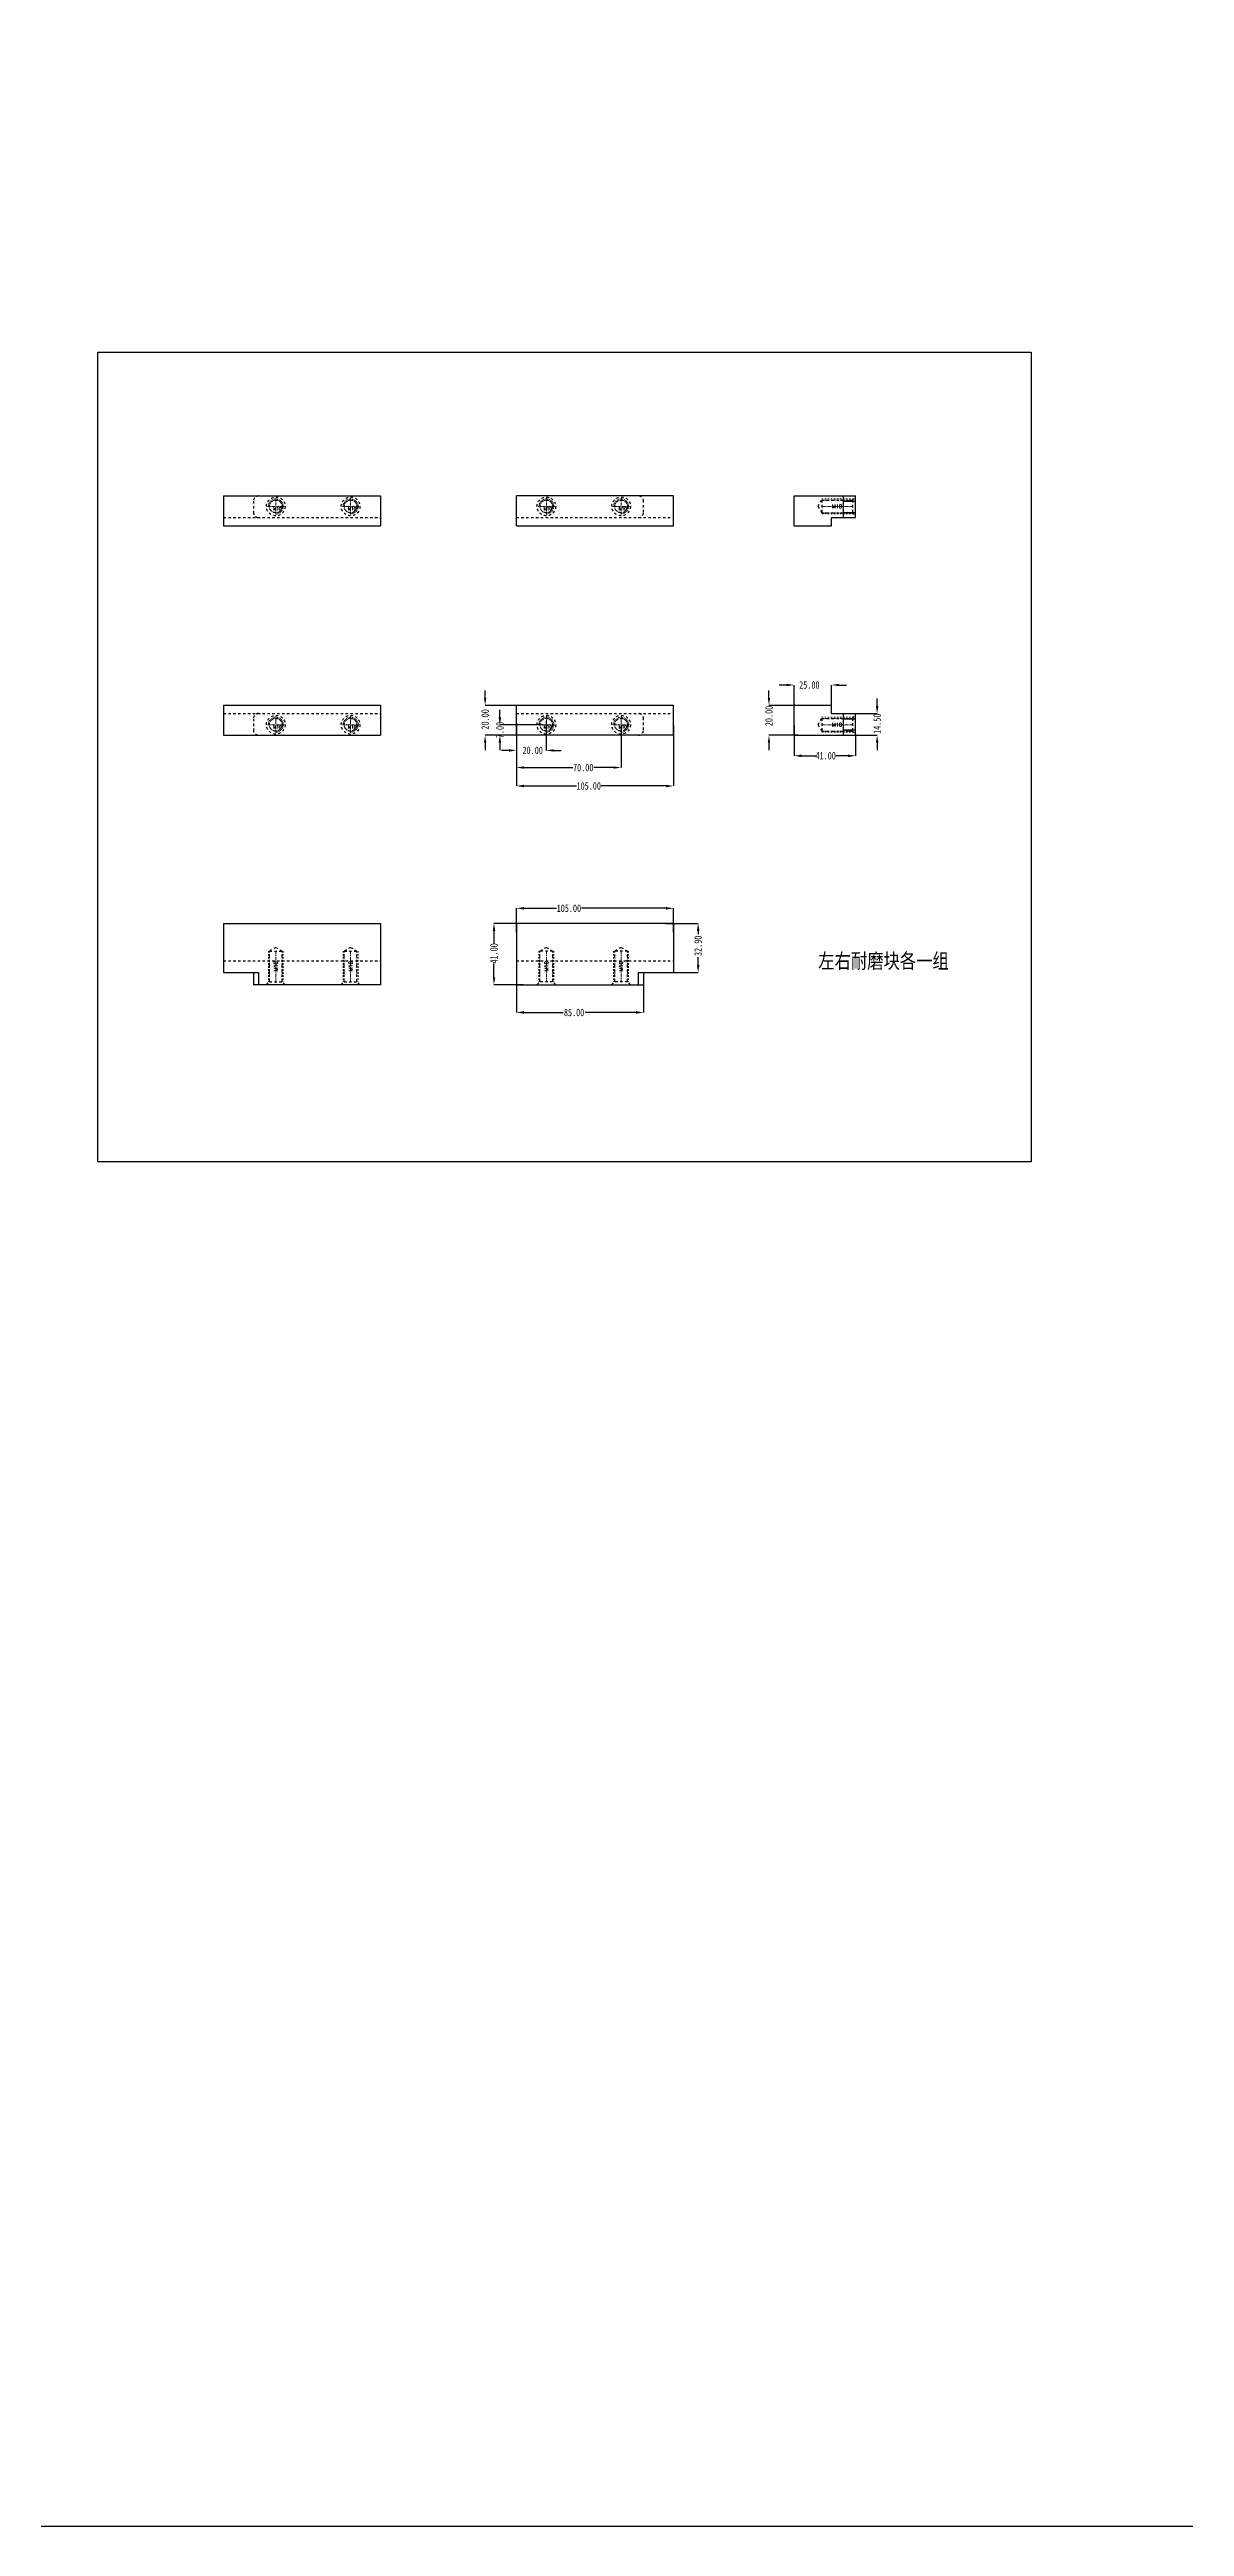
# Model space of a CAD drawing. Header units: millimetres. Extents: x -2414 to 10498, y -2238 to 649.
# Drawn here: x 8558 to 9317, y -2238 to -582 of the extents above; entities that cross this region are included whole.
import ezdxf
from ezdxf.enums import TextEntityAlignment as Align

# ---------------------------------------------------------------- set-up
doc = ezdxf.new("R2010")
doc.units = ezdxf.units.MM
doc.header["$LTSCALE"] = 16.335
doc.header["$PDMODE"] = 3
doc.header["$PDSIZE"] = 0.3125
doc.linetypes.add('CENTER', pattern=[0.6, 0.375, -0.075, 0.075, -0.075])
doc.linetypes.add('HIDDEN', pattern=[0.2, 0.1, -0.1])
doc.layers.get('0').update_dxf_attribs({"linetype": 'CONTINUOUS'})
doc.layers.get('Defpoints').update_dxf_attribs({"linetype": 'CONTINUOUS'})
doc.layers.add('DEFAULT_2', color=8, linetype='HIDDEN')
doc.layers.add('screw', color=33, linetype='CONTINUOUS', lineweight=13)
doc.styles.get("Standard").update_dxf_attribs({"font": 'txt', "width": 0.8})
doc.styles.add('TXT', font='txt.shx', dxfattribs={"bigfont": 'gbcbig.shx'})
doc.dimstyles.new('01', dxfattribs={"dimtxt": 5, "dimasz": 5, "dimexe": 0, "dimexo": 0, "dimgap": 0, "dimtad": 0, "dimzin": 0, "dimdsep": 46, "dimtxsty": 'Standard', "dimcen": 0, "dimclrd": 4, "dimclre": 4, "dimclrt": 6, "dimazin": 0, "dimtfac": 1, "dimtofl": 0, "dimtmove": 0, "dimatfit": 3, "dimfxl": 0, "dimtolj": 1, "dimtzin": 0, "dimarcsym": 0})

# ---------------------------------------------------------------- blocks, each defined once
blk = doc.blocks.new('screw_m10_g')
at = {"layer": 'screw', "color": 1, "linetype": 'CENTER', "ltscale": 0.310989}
for p, q in [((-5.5, 0), (5.5, 0)), ((0, -5.5), (0, 5.5))]:
    blk.add_line(p, q, dxfattribs=at)
at = {"layer": 'screw', "color": 33, "linetype": 'HIDDEN', "ltscale": 0.310989}
blk.add_circle((0, 0), 4.25, dxfattribs=at)
at = {"layer": 'screw', "color": 92, "linetype": 'HIDDEN', "ltscale": 0.310989}
blk.add_arc((0, 0), 5, 270, 180, dxfattribs=at)
at = {"layer": 'screw', "color": 6, "style": 'TXT'}
blk.add_text('M10', height=2, dxfattribs=at).set_placement((-1.7, -2.5))
blk = doc.blocks.new('*D490')
at = {"color": 4, "linetype": 'ByBlock', "lineweight": -2, "transparency": 16777216}
for p, q in [((9096.9, -1026.1), (9111.4, -1026.1)), ((9111.4, -1021.1), (9111.4, -1016.1)), ((9096.9, -1040.6), (9111.4, -1040.6)), ((9111.4, -1045.6), (9111.4, -1050.6))]:
    blk.add_line(p, q, dxfattribs=at)
at = {"color": 4, "linetype": 'ByBlock', "transparency": 16777216}
for points in [[(9110.6, -1021.1), (9112.3, -1021.1), (9111.4, -1026.1)], [(9110.6, -1045.6), (9112.3, -1045.6), (9111.4, -1040.6)]]:
    blk.add_solid(points, dxfattribs=at)
at = {"layer": 'Defpoints', "color": 0, "linetype": 'ByBlock', "transparency": 16777216}
for p in [(9096.9, -1026.1), (9096.9, -1040.6), (9111.4, -1040.6)]:
    blk.add_point(p, dxfattribs=at)
at = {"color": 6, "linetype": 'ByBlock', "transparency": 16777216, "insert": (9111.4, -1032.9), "char_height": 5, "attachment_point": 5, "rotation": 90}
blk.add_mtext('\\A1;14.50', dxfattribs=at)
blk = doc.blocks.new('*D491')
at = {"color": 4, "linetype": 'ByBlock', "lineweight": -2, "transparency": 16777216}
for p, q in [((9039.1, -1015.6), (9039.1, -1010.6)), ((9058.4, -1020.6), (9039.1, -1020.6)), ((9058.4, -1040.6), (9039.1, -1040.6)), ((9039.1, -1045.6), (9039.1, -1050.6))]:
    blk.add_line(p, q, dxfattribs=at)
at = {"color": 4, "linetype": 'ByBlock', "transparency": 16777216}
for points in [[(9038.3, -1015.6), (9039.9, -1015.6), (9039.1, -1020.6)], [(9038.3, -1045.6), (9039.9, -1045.6), (9039.1, -1040.6)]]:
    blk.add_solid(points, dxfattribs=at)
at = {"layer": 'Defpoints', "color": 0, "linetype": 'ByBlock', "transparency": 16777216}
for p in [(9058.4, -1020.6), (9039.1, -1040.6), (9058.4, -1040.6)]:
    blk.add_point(p, dxfattribs=at)
at = {"color": 6, "linetype": 'ByBlock', "transparency": 16777216, "insert": (9039.1, -1027.7), "char_height": 5, "attachment_point": 5, "rotation": 90}
blk.add_mtext('\\A1;20.00', dxfattribs=at)
blk = doc.blocks.new('*D492')
at = {"color": 4, "linetype": 'ByBlock', "lineweight": -2, "transparency": 16777216}
for p, q in [((9050.9, -1007), (9045.9, -1007)), ((9055.9, -1020.6), (9055.9, -1007)), ((9080.9, -1020.6), (9080.9, -1007)), ((9085.9, -1007), (9090.9, -1007))]:
    blk.add_line(p, q, dxfattribs=at)
at = {"color": 4, "linetype": 'ByBlock', "transparency": 16777216}
for points in [[(9050.9, -1006.2), (9050.9, -1007.8), (9055.9, -1007)], [(9085.9, -1006.2), (9085.9, -1007.8), (9080.9, -1007)]]:
    blk.add_solid(points, dxfattribs=at)
at = {"layer": 'Defpoints', "color": 0, "linetype": 'ByBlock', "transparency": 16777216}
for p in [(9055.9, -1007), (9055.9, -1020.6), (9080.9, -1020.6)]:
    blk.add_point(p, dxfattribs=at)
at = {"color": 6, "linetype": 'ByBlock', "transparency": 16777216, "insert": (9066.1, -1007), "char_height": 5, "attachment_point": 5}
blk.add_mtext('\\A1;25.00', dxfattribs=at)
blk = doc.blocks.new('*D493')
at = {"color": 4, "linetype": 'ByBlock', "lineweight": -2, "transparency": 16777216}
for p, q in [((9055.9, -1033.9), (9055.9, -1054.3)), ((9096.9, -1039.8), (9096.9, -1054.3)), ((9060.9, -1054.3), (9070.4, -1054.3)), ((9091.9, -1054.3), (9083.7, -1054.3))]:
    blk.add_line(p, q, dxfattribs=at)
at = {"color": 4, "linetype": 'ByBlock', "transparency": 16777216}
for points in [[(9060.9, -1053.5), (9060.9, -1055.2), (9055.9, -1054.3)], [(9091.9, -1053.5), (9091.9, -1055.2), (9096.9, -1054.3)]]:
    blk.add_solid(points, dxfattribs=at)
at = {"layer": 'Defpoints', "color": 0, "linetype": 'ByBlock', "transparency": 16777216}
for p in [(9055.9, -1033.9), (9096.9, -1039.8), (9096.9, -1054.3)]:
    blk.add_point(p, dxfattribs=at)
at = {"color": 6, "linetype": 'ByBlock', "transparency": 16777216, "insert": (9077, -1054.3), "char_height": 5, "attachment_point": 5}
blk.add_mtext('\\A1;41.00', dxfattribs=at)
blk = doc.blocks.new('*D494')
at = {"color": 4, "linetype": 'ByBlock', "lineweight": -2, "transparency": 16777216}
for p, q in [((8870.2, -1203.4), (8870.2, -1226)), ((8955.2, -1203.4), (8955.2, -1226)), ((8875.2, -1226), (8901.5, -1226)), ((8950.2, -1226), (8916.1, -1226))]:
    blk.add_line(p, q, dxfattribs=at)
at = {"color": 4, "linetype": 'ByBlock', "transparency": 16777216}
for points in [[(8875.2, -1225.1), (8875.2, -1226.8), (8870.2, -1226)], [(8950.2, -1225.1), (8950.2, -1226.8), (8955.2, -1226)]]:
    blk.add_solid(points, dxfattribs=at)
at = {"layer": 'Defpoints', "color": 0, "linetype": 'ByBlock', "transparency": 16777216}
for p in [(8870.2, -1203.4), (8955.2, -1203.4), (8870.2, -1226)]:
    blk.add_point(p, dxfattribs=at)
at = {"color": 6, "linetype": 'ByBlock', "transparency": 16777216, "insert": (8908.8, -1226), "char_height": 5, "attachment_point": 5}
blk.add_mtext('\\A1;85.00', dxfattribs=at)
blk = doc.blocks.new('*D495')
at = {"color": 4, "linetype": 'ByBlock', "lineweight": -2, "transparency": 16777216}
for p, q in [((8874.8, -1166.4), (8855.2, -1166.4)), ((8855.2, -1171.4), (8855.2, -1179.9)), ((8855.2, -1202.4), (8855.2, -1193.2)), ((8874.8, -1207.4), (8855.2, -1207.4))]:
    blk.add_line(p, q, dxfattribs=at)
at = {"color": 4, "linetype": 'ByBlock', "transparency": 16777216}
for points in [[(8854.4, -1171.4), (8856.1, -1171.4), (8855.2, -1166.4)], [(8854.4, -1202.4), (8856.1, -1202.4), (8855.2, -1207.4)]]:
    blk.add_solid(points, dxfattribs=at)
at = {"layer": 'Defpoints', "color": 0, "linetype": 'ByBlock', "transparency": 16777216}
for p in [(8874.8, -1166.4), (8855.2, -1207.4), (8874.8, -1207.4)]:
    blk.add_point(p, dxfattribs=at)
at = {"color": 6, "linetype": 'ByBlock', "transparency": 16777216, "insert": (8855.2, -1186.5), "char_height": 5, "attachment_point": 5, "rotation": 90}
blk.add_mtext('\\A1;41.00', dxfattribs=at)
blk = doc.blocks.new('*D496')
at = {"color": 4, "linetype": 'ByBlock', "lineweight": -2, "transparency": 16777216}
for p, q in [((8969.8, -1166.4), (8991.7, -1166.4)), ((8991.7, -1171.4), (8991.7, -1173.7)), ((8991.7, -1194.3), (8991.7, -1189)), ((8969.8, -1199.3), (8991.7, -1199.3))]:
    blk.add_line(p, q, dxfattribs=at)
at = {"color": 4, "linetype": 'ByBlock', "transparency": 16777216}
for points in [[(8990.9, -1171.4), (8992.6, -1171.4), (8991.7, -1166.4)], [(8990.9, -1194.3), (8992.6, -1194.3), (8991.7, -1199.3)]]:
    blk.add_solid(points, dxfattribs=at)
at = {"layer": 'Defpoints', "color": 0, "linetype": 'ByBlock', "transparency": 16777216}
for p in [(8969.8, -1166.4), (8969.8, -1199.3), (8991.7, -1199.3)]:
    blk.add_point(p, dxfattribs=at)
at = {"color": 6, "linetype": 'ByBlock', "transparency": 16777216, "insert": (8991.7, -1181.4), "char_height": 5, "attachment_point": 5, "rotation": 90}
blk.add_mtext('\\A1;32.90', dxfattribs=at)
blk = doc.blocks.new('*D497')
at = {"color": 4, "linetype": 'ByBlock', "lineweight": -2, "transparency": 16777216}
for p, q in [((8870.2, -1172.2), (8870.2, -1156.3)), ((8875.2, -1156.3), (8897, -1156.3)), ((8970.2, -1156.3), (8913.7, -1156.3)), ((8975.2, -1172.2), (8975.2, -1156.3))]:
    blk.add_line(p, q, dxfattribs=at)
at = {"color": 4, "linetype": 'ByBlock', "transparency": 16777216}
for points in [[(8875.2, -1155.5), (8875.2, -1157.2), (8870.2, -1156.3)], [(8970.2, -1155.5), (8970.2, -1157.2), (8975.2, -1156.3)]]:
    blk.add_solid(points, dxfattribs=at)
at = {"layer": 'Defpoints', "color": 0, "linetype": 'ByBlock', "transparency": 16777216}
for p in [(8870.2, -1156.3), (8870.2, -1172.2), (8975.2, -1172.2)]:
    blk.add_point(p, dxfattribs=at)
at = {"color": 6, "linetype": 'ByBlock', "transparency": 16777216, "insert": (8905.3, -1156.3), "char_height": 5, "attachment_point": 5}
blk.add_mtext('\\A1;105.00', dxfattribs=at)
blk = doc.blocks.new('*D498')
at = {"color": 4, "linetype": 'ByBlock', "lineweight": -2, "transparency": 16777216}
for p, q in [((8870.2, -1032.6), (8870.2, -1050.7)), ((8890.2, -1031.2), (8890.2, -1050.7)), ((8865.2, -1050.7), (8860.2, -1050.7)), ((8895.2, -1050.7), (8900.2, -1050.7))]:
    blk.add_line(p, q, dxfattribs=at)
at = {"color": 4, "linetype": 'ByBlock', "transparency": 16777216}
for points in [[(8865.2, -1049.9), (8865.2, -1051.6), (8870.2, -1050.7)], [(8895.2, -1049.9), (8895.2, -1051.6), (8890.2, -1050.7)]]:
    blk.add_solid(points, dxfattribs=at)
at = {"layer": 'Defpoints', "color": 0, "linetype": 'ByBlock', "transparency": 16777216}
for p in [(8870.2, -1032.6), (8890.2, -1031.2), (8870.2, -1050.7)]:
    blk.add_point(p, dxfattribs=at)
at = {"color": 6, "linetype": 'ByBlock', "transparency": 16777216, "insert": (8881.1, -1050.7), "char_height": 5, "attachment_point": 5}
blk.add_mtext('\\A1;20.00', dxfattribs=at)
blk = doc.blocks.new('*D499')
at = {"color": 4, "linetype": 'ByBlock', "lineweight": -2, "transparency": 16777216}
for p, q in [((8870.2, -1036.2), (8870.2, -1062.2)), ((8940.2, -1033.6), (8940.2, -1062.2)), ((8875.2, -1062.2), (8907.9, -1062.2)), ((8935.2, -1062.2), (8921.9, -1062.2))]:
    blk.add_line(p, q, dxfattribs=at)
at = {"color": 4, "linetype": 'ByBlock', "transparency": 16777216}
for points in [[(8875.2, -1061.4), (8875.2, -1063), (8870.2, -1062.2)], [(8935.2, -1061.4), (8935.2, -1063), (8940.2, -1062.2)]]:
    blk.add_solid(points, dxfattribs=at)
at = {"layer": 'Defpoints', "color": 0, "linetype": 'ByBlock', "transparency": 16777216}
for p in [(8870.2, -1036.2), (8940.2, -1033.6), (8940.2, -1062.2)]:
    blk.add_point(p, dxfattribs=at)
at = {"color": 6, "linetype": 'ByBlock', "transparency": 16777216, "insert": (8914.9, -1062.2), "char_height": 5, "attachment_point": 5}
blk.add_mtext('\\A1;70.00', dxfattribs=at)
blk = doc.blocks.new('*D500')
at = {"color": 4, "linetype": 'ByBlock', "lineweight": -2, "transparency": 16777216}
for p, q in [((8870.2, -1036.2), (8870.2, -1074.5)), ((8975.2, -1034), (8975.2, -1074.5)), ((8875.2, -1074.5), (8910.3, -1074.5)), ((8970.2, -1074.5), (8927, -1074.5))]:
    blk.add_line(p, q, dxfattribs=at)
at = {"color": 4, "linetype": 'ByBlock', "transparency": 16777216}
for points in [[(8875.2, -1073.7), (8875.2, -1075.4), (8870.2, -1074.5)], [(8970.2, -1073.7), (8970.2, -1075.4), (8975.2, -1074.5)]]:
    blk.add_solid(points, dxfattribs=at)
at = {"layer": 'Defpoints', "color": 0, "linetype": 'ByBlock', "transparency": 16777216}
for p in [(8870.2, -1036.2), (8975.2, -1034), (8975.2, -1074.5)]:
    blk.add_point(p, dxfattribs=at)
at = {"color": 6, "linetype": 'ByBlock', "transparency": 16777216, "insert": (8918.6, -1074.5), "char_height": 5, "attachment_point": 5}
blk.add_mtext('\\A1;105.00', dxfattribs=at)
blk = doc.blocks.new('*D501')
at = {"color": 4, "linetype": 'ByBlock', "lineweight": -2, "transparency": 16777216}
for p, q in [((8859.2, -1028.6), (8859.2, -1023.6)), ((8887.8, -1033.6), (8859.2, -1033.6)), ((8881.3, -1040.6), (8859.2, -1040.6)), ((8859.2, -1045.6), (8859.2, -1050.6))]:
    blk.add_line(p, q, dxfattribs=at)
at = {"color": 4, "linetype": 'ByBlock', "transparency": 16777216}
for points in [[(8858.3, -1028.6), (8860, -1028.6), (8859.2, -1033.6)], [(8858.3, -1045.6), (8860, -1045.6), (8859.2, -1040.6)]]:
    blk.add_solid(points, dxfattribs=at)
at = {"layer": 'Defpoints', "color": 0, "linetype": 'ByBlock', "transparency": 16777216}
for p in [(8859.2, -1040.6), (8881.3, -1040.6), (8887.8, -1033.6)]:
    blk.add_point(p, dxfattribs=at)
at = {"color": 6, "linetype": 'ByBlock', "transparency": 16777216, "insert": (8859.2, -1037.1), "char_height": 5, "attachment_point": 5, "rotation": 90}
blk.add_mtext('\\A1;7.00', dxfattribs=at)
blk = doc.blocks.new('*D502')
at = {"color": 4, "linetype": 'ByBlock', "lineweight": -2, "transparency": 16777216}
for p, q in [((8849.3, -1015.6), (8849.3, -1010.6)), ((8878.3, -1020.6), (8849.3, -1020.6)), ((8875.1, -1040.6), (8849.3, -1040.6)), ((8849.3, -1045.6), (8849.3, -1050.6))]:
    blk.add_line(p, q, dxfattribs=at)
at = {"color": 4, "linetype": 'ByBlock', "transparency": 16777216}
for points in [[(8848.5, -1015.6), (8850.1, -1015.6), (8849.3, -1020.6)], [(8848.5, -1045.6), (8850.1, -1045.6), (8849.3, -1040.6)]]:
    blk.add_solid(points, dxfattribs=at)
at = {"layer": 'Defpoints', "color": 0, "linetype": 'ByBlock', "transparency": 16777216}
for p in [(8849.3, -1020.6), (8878.3, -1020.6), (8875.1, -1040.6)]:
    blk.add_point(p, dxfattribs=at)
at = {"color": 6, "linetype": 'ByBlock', "transparency": 16777216, "insert": (8849.3, -1030), "char_height": 5, "attachment_point": 5, "rotation": 90}
blk.add_mtext('\\A1;20.00', dxfattribs=at)

msp = doc.modelspace()

# ---------------------------------------------------------------- linework, layer by layer
at = {"color": 7, "linetype": 'Continuous'}
for p, q in [((8674.337, -880.562), (8674.337, -900.562)), ((8674.337, -880.562), (8779.337, -880.562)), ((8779.337, -880.562), (8779.337, -900.562)), ((8975.226, -880.562), (8870.226, -880.562)), ((8870.226, -900.562), (8870.226, -880.562)), ((8975.226, -900.562), (8975.226, -880.562)), ((9055.884, -900.562), (9055.884, -880.562)), ((9055.884, -880.562), (9096.884, -880.562)), ((9088.784, -880.562), (9088.784, -895.062)), ((9088.784, -884.062), (9096.884, -884.062)), ((9088.784, -891.562), (9096.884, -891.562)), ((9096.884, -895.062), (9096.884, -880.562)), ((8674.337, -900.562), (8779.337, -900.562)), ((8870.226, -900.562), (8975.226, -900.562)), ((9055.884, -900.562), (9080.884, -900.562)), ((9080.884, -900.562), (9080.884, -895.062)), ((9080.884, -895.062), (9096.884, -895.062)), ((8674.337, -1020.562), (8674.337, -1040.562)), ((8674.337, -1020.562), (8779.337, -1020.562)), ((8779.337, -1020.562), (8779.337, -1040.562)), ((8870.226, -1020.562), (8975.226, -1020.562)), ((8870.226, -1040.562), (8870.226, -1020.562)), ((8975.226, -1040.562), (8975.226, -1020.562)), ((9055.884, -1040.562), (9055.884, -1020.562)), ((9055.884, -1020.562), (9080.884, -1020.562)), ((9080.884, -1026.062), (9080.884, -1020.562)), ((9080.884, -1026.062), (9096.884, -1026.062)), ((9088.784, -1026.062), (9088.784, -1040.562)), ((9096.884, -1040.562), (9096.884, -1026.062)), ((8674.337, -1040.562), (8779.337, -1040.562)), ((8975.226, -1040.562), (8870.226, -1040.562)), ((9055.884, -1040.562), (9096.884, -1040.562)), ((9088.784, -1029.562), (9096.884, -1029.562)), ((9088.784, -1037.062), (9096.884, -1037.062)), ((8674.337, -1166.433), (8674.337, -1199.333)), ((8674.337, -1166.433), (8779.337, -1166.433)), ((8779.337, -1166.433), (8779.337, -1207.433)), ((8975.226, -1166.433), (8870.226, -1166.433)), ((8870.226, -1166.433), (8870.226, -1207.433)), ((8975.226, -1166.433), (8975.226, -1199.333)), ((8674.337, -1199.333), (8697.837, -1199.333)), ((8694.337, -1199.333), (8694.337, -1207.433)), ((8779.337, -1207.433), (8694.337, -1207.433)), ((8697.837, -1199.333), (8697.837, -1207.433)), ((8870.226, -1207.433), (8955.226, -1207.433)), ((8951.726, -1199.333), (8975.226, -1199.333)), ((8951.726, -1199.333), (8951.726, -1207.433)), ((8955.226, -1199.333), (8955.226, -1207.433))]:
    msp.add_line(p, q, dxfattribs=at)
at = {"linetype": 'ByBlock'}
for points in [[(-2413.642, 648.722), (10497.654, 648.722), (10497.654, -2238.489), (-2413.642, -2238.489)], [(8590.219, -784.358), (9214.307, -784.358), (9214.307, -1325.851), (8590.219, -1325.851)]]:
    msp.add_lwpolyline(points, close=True, dxfattribs=at)
at = {"layer": 'DEFAULT_2', "color": 8, "linetype": 'HIDDEN'}
for p, q in [((8694.337, -884.062), (8694.337, -891.562)), ((8955.226, -891.562), (8955.226, -884.062)), ((9071.884, -887.562), (9074.338, -883.312)), ((9071.884, -887.562), (9074.338, -891.812)), ((9074.338, -883.312), (9074.338, -891.812)), ((9074.338, -883.312), (9094.884, -883.312)), ((9074.338, -891.812), (9094.884, -891.812)), ((9094.884, -883.312), (9096.884, -881.312)), ((9094.884, -883.312), (9094.884, -891.812)), ((9094.884, -891.812), (9096.884, -893.812)), ((8674.337, -895.062), (8779.337, -895.062)), ((8870.226, -895.062), (8975.226, -895.062)), ((8674.337, -1026.062), (8779.337, -1026.062)), ((8870.226, -1026.062), (8975.226, -1026.062)), ((8694.337, -1029.562), (8694.337, -1037.062)), ((8955.226, -1037.062), (8955.226, -1029.562)), ((9071.884, -1033.562), (9074.338, -1029.312)), ((9071.884, -1033.562), (9074.338, -1037.812)), ((9074.338, -1029.312), (9074.338, -1037.812)), ((9074.338, -1029.312), (9094.884, -1029.312)), ((9074.338, -1037.812), (9094.884, -1037.812)), ((9094.884, -1029.312), (9096.884, -1027.312)), ((9094.884, -1029.312), (9094.884, -1037.812)), ((9094.884, -1037.812), (9096.884, -1039.812)), ((8674.337, -1191.433), (8779.337, -1191.433)), ((8709.337, -1182.433), (8705.087, -1184.887)), ((8705.087, -1205.433), (8705.087, -1184.887)), ((8705.087, -1184.887), (8713.587, -1184.887)), ((8709.337, -1182.433), (8713.587, -1184.887)), ((8713.587, -1205.433), (8713.587, -1184.887)), ((8759.337, -1182.433), (8755.087, -1184.887)), ((8755.087, -1205.433), (8755.087, -1184.887)), ((8755.087, -1184.887), (8763.587, -1184.887)), ((8759.337, -1182.433), (8763.587, -1184.887)), ((8763.587, -1205.433), (8763.587, -1184.887)), ((8870.226, -1191.433), (8975.226, -1191.433)), ((8890.226, -1182.433), (8885.976, -1184.887)), ((8894.476, -1184.887), (8885.976, -1184.887)), ((8885.976, -1205.433), (8885.976, -1184.887)), ((8890.226, -1182.433), (8894.476, -1184.887)), ((8894.476, -1205.433), (8894.476, -1184.887)), ((8940.226, -1182.433), (8935.976, -1184.887)), ((8944.476, -1184.887), (8935.976, -1184.887)), ((8935.976, -1205.433), (8935.976, -1184.887)), ((8940.226, -1182.433), (8944.476, -1184.887)), ((8944.476, -1205.433), (8944.476, -1184.887)), ((8703.087, -1207.433), (8705.087, -1205.433)), ((8705.087, -1205.433), (8713.587, -1205.433)), ((8715.587, -1207.433), (8713.587, -1205.433)), ((8753.087, -1207.433), (8755.087, -1205.433)), ((8755.087, -1205.433), (8763.587, -1205.433)), ((8765.587, -1207.433), (8763.587, -1205.433)), ((8883.976, -1207.433), (8885.976, -1205.433)), ((8894.476, -1205.433), (8885.976, -1205.433)), ((8896.476, -1207.433), (8894.476, -1205.433)), ((8933.976, -1207.433), (8935.976, -1205.433)), ((8944.476, -1205.433), (8935.976, -1205.433)), ((8946.476, -1207.433), (8944.476, -1205.433))]:
    msp.add_line(p, q, dxfattribs=at)
for centre, radius in [((8709.337, -887.562), 6.25), ((8709.337, -887.562), 4.25), ((8759.337, -887.562), 6.25), ((8759.337, -887.562), 4.25), ((8890.226, -887.562), 6.25), ((8890.226, -887.562), 4.25), ((8940.226, -887.562), 6.25), ((8940.226, -887.562), 4.25), ((8709.337, -1033.562), 6.25), ((8709.337, -1033.562), 4.25), ((8759.337, -1033.562), 6.25), ((8759.337, -1033.562), 4.25), ((8890.226, -1033.562), 6.25), ((8890.226, -1033.562), 4.25), ((8940.226, -1033.562), 6.25), ((8940.226, -1033.562), 4.25)]:
    msp.add_circle(centre, radius, dxfattribs=at)
for centre, start, end in [((8697.837, -884.062), 90, 180), ((8697.837, -891.562), 180, 270), ((8951.726, -884.062), 0, 90), ((8951.726, -891.562), 270, 0), ((8697.837, -1029.562), 90, 180), ((8951.726, -1029.562), 0, 90), ((8697.837, -1037.062), 180, 270), ((8951.726, -1037.062), 270, 0)]:
    msp.add_arc(centre, 3.5, start, end, dxfattribs=at)
at = {"layer": 'screw', "color": 92, "linetype": 'HIDDEN', "ltscale": 0.621977}
for p, q in [((9074.338, -882.562), (9094.884, -882.562)), ((9074.338, -892.562), (9094.884, -892.562)), ((9074.338, -1028.562), (9094.884, -1028.562)), ((9074.338, -1038.562), (9094.884, -1038.562)), ((8704.337, -1184.887), (8704.337, -1205.433)), ((8714.337, -1184.887), (8714.337, -1205.433)), ((8754.337, -1184.887), (8754.337, -1205.433)), ((8764.337, -1184.887), (8764.337, -1205.433)), ((8885.226, -1184.887), (8885.226, -1205.433)), ((8895.226, -1184.887), (8895.226, -1205.433)), ((8935.226, -1184.887), (8935.226, -1205.433)), ((8945.226, -1184.887), (8945.226, -1205.433))]:
    msp.add_line(p, q, dxfattribs=at)
at = {"layer": 'screw', "color": 8, "linetype": 'HIDDEN', "ltscale": 0.621977}
for p, q in [((9074.338, -883.312), (9094.884, -883.312)), ((9074.338, -891.812), (9094.884, -891.812)), ((9074.338, -1029.312), (9094.884, -1029.312)), ((9074.338, -1037.812), (9094.884, -1037.812)), ((8705.087, -1184.887), (8705.087, -1205.433)), ((8713.587, -1184.887), (8713.587, -1205.433)), ((8755.087, -1184.887), (8755.087, -1205.433)), ((8763.587, -1184.887), (8763.587, -1205.433)), ((8885.976, -1184.887), (8885.976, -1205.433)), ((8894.476, -1184.887), (8894.476, -1205.433)), ((8935.976, -1184.887), (8935.976, -1205.433)), ((8944.476, -1184.887), (8944.476, -1205.433))]:
    msp.add_line(p, q, dxfattribs=at)
at = {"layer": 'screw', "color": 1, "linetype": 'CENTER', "ltscale": 0.388736}
for p, q in [((9074.338, -887.562), (9094.884, -887.562)), ((9074.338, -1033.562), (9094.884, -1033.562)), ((8709.337, -1184.887), (8709.337, -1205.433)), ((8759.337, -1184.887), (8759.337, -1205.433)), ((8890.226, -1184.887), (8890.226, -1205.433)), ((8940.226, -1184.887), (8940.226, -1205.433))]:
    msp.add_line(p, q, dxfattribs=at)

# ---------------------------------------------------------------- block references
at = {"layer": 'screw', "linetype": 'ByBlock'}
for p in [(8709.337, -887.562), (8759.337, -887.562), (8890.226, -887.562), (8940.226, -887.562), (8709.337, -1033.562), (8759.337, -1033.562), (8890.226, -1033.562), (8940.226, -1033.562)]:
    msp.add_blockref('screw_m10_g', p, dxfattribs=at)

# ---------------------------------------------------------------- texts
at = {"insert": (9072.051, -1186.487), "char_height": 10, "width": 109.39173, "attachment_point": 1}
msp.add_mtext('{\\fSimSun|b0|i0|c134|p2;左右耐磨块各一组}', dxfattribs=at)
at = {"layer": 'screw', "color": 6, "linetype": 'HIDDEN', "ltscale": 0.621977, "style": 'TXT'}
for p in [(9084.611, -887.562), (9084.611, -1033.562)]:
    msp.add_text('M10', height=2.5, dxfattribs=at).set_placement(p, align=Align.MIDDLE)
for p in [(8709.337, -1195.16), (8759.337, -1195.16), (8890.226, -1195.16), (8940.226, -1195.16)]:
    msp.add_text('M10', height=2.5, rotation=90, dxfattribs=at).set_placement(p, align=Align.MIDDLE)

# ---------------------------------------------------------------- dimensions: what is measured, and where the dimension line sits
at = {"linetype": 'ByBlock'}
for base, p1, p2, picture, middle in [((9055.884, -1006.998), (9080.884, -1020.562), (9055.884, -1020.562), '*D492', (9066.059, -1006.998)), ((8870.226, -1050.743), (8890.226, -1031.208), (8870.226, -1032.624), '*D498', (8881.084, -1050.743)), ((8940.226, -1062.21), (8870.226, -1036.163), (8940.226, -1033.562), '*D499', (8914.947, -1062.21)), ((8975.226, -1074.525), (8870.226, -1036.163), (8975.226, -1034.04), '*D500', (8918.631, -1074.525)), ((9096.884, -1054.323), (9055.884, -1033.939), (9096.884, -1039.812), '*D493', (9077.045, -1054.323)), ((8870.226, -1156.335), (8975.226, -1172.161), (8870.226, -1172.161), '*D497', (8905.33, -1156.335)), ((8870.226, -1225.969), (8955.226, -1203.383), (8870.226, -1203.383), '*D494', (8908.786, -1225.969))]:
    dim = msp.add_linear_dim(base=base, p1=p1, p2=p2, dimstyle='01', dxfattribs=at)
    dim.commit()
    dim.dimension.update_dxf_attribs({"geometry": picture, "text_midpoint": middle, "dimtype": 160})
for base, p1, p2, picture, middle in [((8849.301, -1020.562), (8875.084, -1040.562), (8878.269, -1020.562), '*D502', (8849.301, -1029.99)), ((8859.156, -1040.562), (8887.826, -1033.562), (8881.256, -1040.562), '*D501', (8859.156, -1037.062)), ((9039.095, -1040.562), (9058.355, -1020.562), (9058.355, -1040.562), '*D491', (9039.095, -1027.667)), ((9111.426, -1040.562), (9096.884, -1026.062), (9096.884, -1040.562), '*D490', (9111.426, -1032.874)), ((8855.218, -1207.433), (8874.802, -1166.433), (8874.802, -1207.433), '*D495', (8855.218, -1186.548)), ((8991.73, -1199.333), (8969.842, -1166.433), (8969.842, -1199.333), '*D496', (8991.73, -1181.369))]:
    dim = msp.add_linear_dim(base=base, p1=p1, p2=p2, angle=90, dimstyle='01', dxfattribs=at)
    dim.commit()
    dim.dimension.update_dxf_attribs({"geometry": picture, "text_midpoint": middle, "dimtype": 160})

doc.saveas('drawing.dxf')
